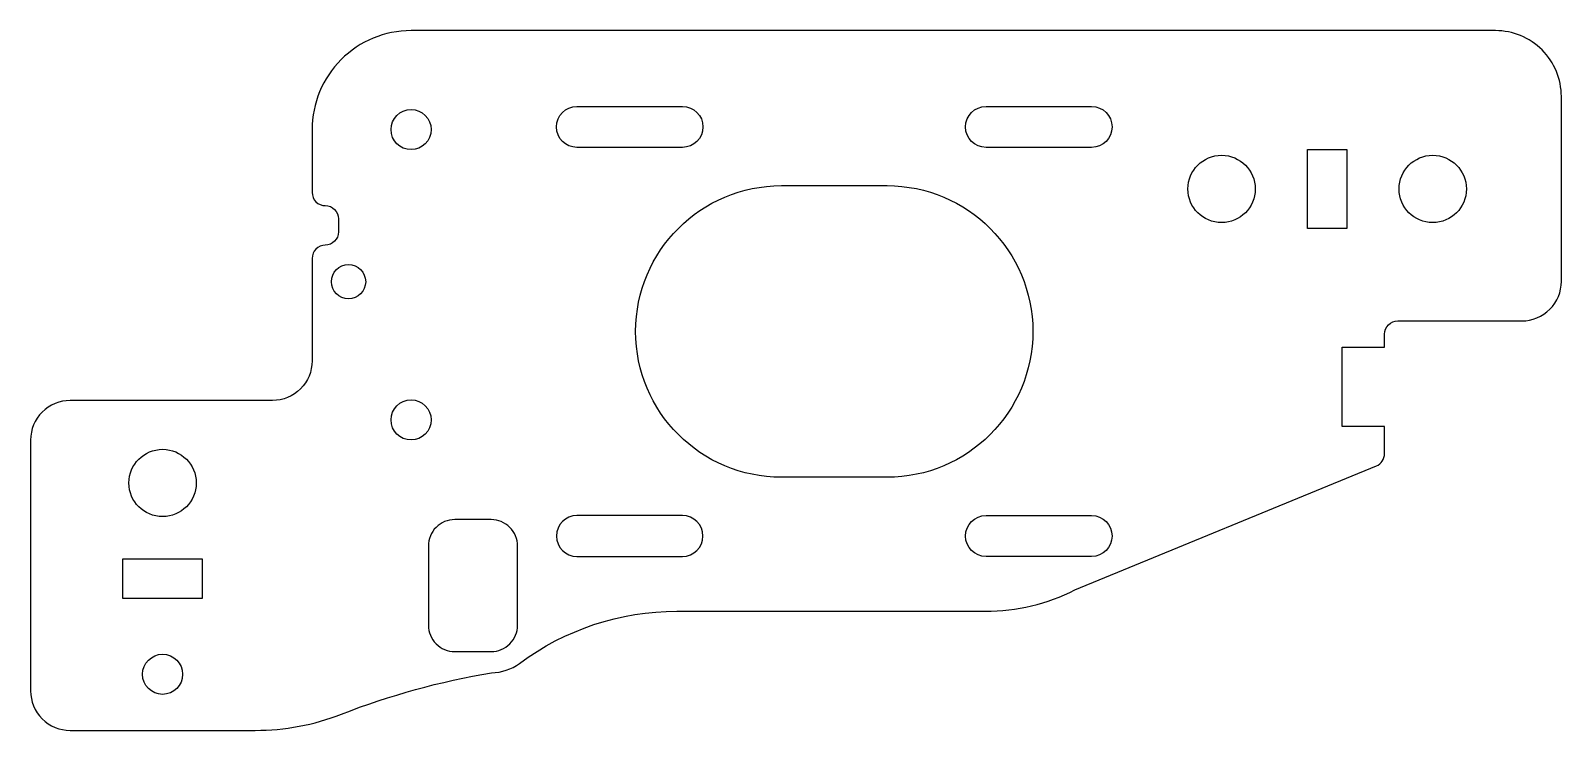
# Model space of a CAD drawing. Header units: millimetres. Extents: x -78 to 38, y 317 to 370.
import ezdxf

# ---------------------------------------------------------------- set-up
doc = ezdxf.new("R2010")
doc.units = ezdxf.units.MM
doc.layers.get('0').update_dxf_attribs({"linetype": 'CONTINUOUS'})

msp = doc.modelspace()

# ---------------------------------------------------------------- linework, layer by layer
for points in [[(-56.67, 345, -0.414214), (-59.67, 342), (-75, 342, 0.414214), (-78, 339), (-78, 323.4), (-78, 320, 0.414214), (-75, 317), (-60.98, 317, 0.093199), (-54.45, 318.23, -0.051107), (-43.07, 321.37, 0.158572), (-40.95, 322.08, -0.16113), (-29.03, 326.03), (-5.64, 326.03, 0.117944), (1.14, 327.65), (23.98, 337.04, 0.304034), (24.6, 337.97), (24.6, 340.03), (21.4, 340.03), (21.4, 346.03), (24.6, 346.03), (24.6, 347.03, -0.414214), (25.6, 348.03), (35, 348.03, 0.414214), (38, 351.03), (38, 365.03, 0.414214), (33, 370.03), (-49.17, 370.03, 0.414214), (-56.67, 362.53), (-56.67, 357.77, 0.414214), (-55.67, 356.77, -0.414214), (-54.67, 355.77), (-54.67, 354.77, -0.414214), (-55.67, 353.77, 0.414214), (-56.67, 352.77)], [(-36.6, 361.18, -1), (-36.6, 364.28), (-28.6, 364.28, -1), (-28.6, 361.18)], [(2.4, 364.28, -1), (2.4, 361.18), (-5.6, 361.18, -1), (-5.6, 364.28)], [(-13.1, 358.28, -1), (-13.1, 336.18), (-21.1, 336.18, -1), (-21.1, 358.28)], [(-47.86, 330.97), (-47.86, 324.97, 0.414214), (-45.86, 322.97), (-43.1, 322.97, 0.414214), (-41.1, 324.97), (-41.1, 330.97, 0.414214), (-43.1, 332.97), (-45.86, 332.97, 0.414214)], [(-36.6, 330.18), (-28.6, 330.18, 1), (-28.6, 333.28), (-36.6, 333.28, 1)], [(2.4, 330.18), (-5.6, 330.18, -1), (-5.6, 333.28), (2.4, 333.28, -1)]]:
    msp.add_lwpolyline(points, format="xyb", close=True)
for points in [[(18.75, 361.03), (21.75, 361.03), (21.75, 355.03), (18.75, 355.03)], [(-65, 327), (-71, 327), (-71, 330), (-65, 330)]]:
    msp.add_lwpolyline(points, close=True)
for centre, radius in [((-49.17, 362.53), 1.52), ((12.25, 358.03), 2.55), ((28.25, 358.03), 2.55), ((-53.91, 351), 1.3), ((-49.17, 340.53), 1.52), ((-68, 335.75), 2.55), ((-68, 321.25), 1.52)]:
    msp.add_circle(centre, radius)

doc.saveas('drawing.dxf')
